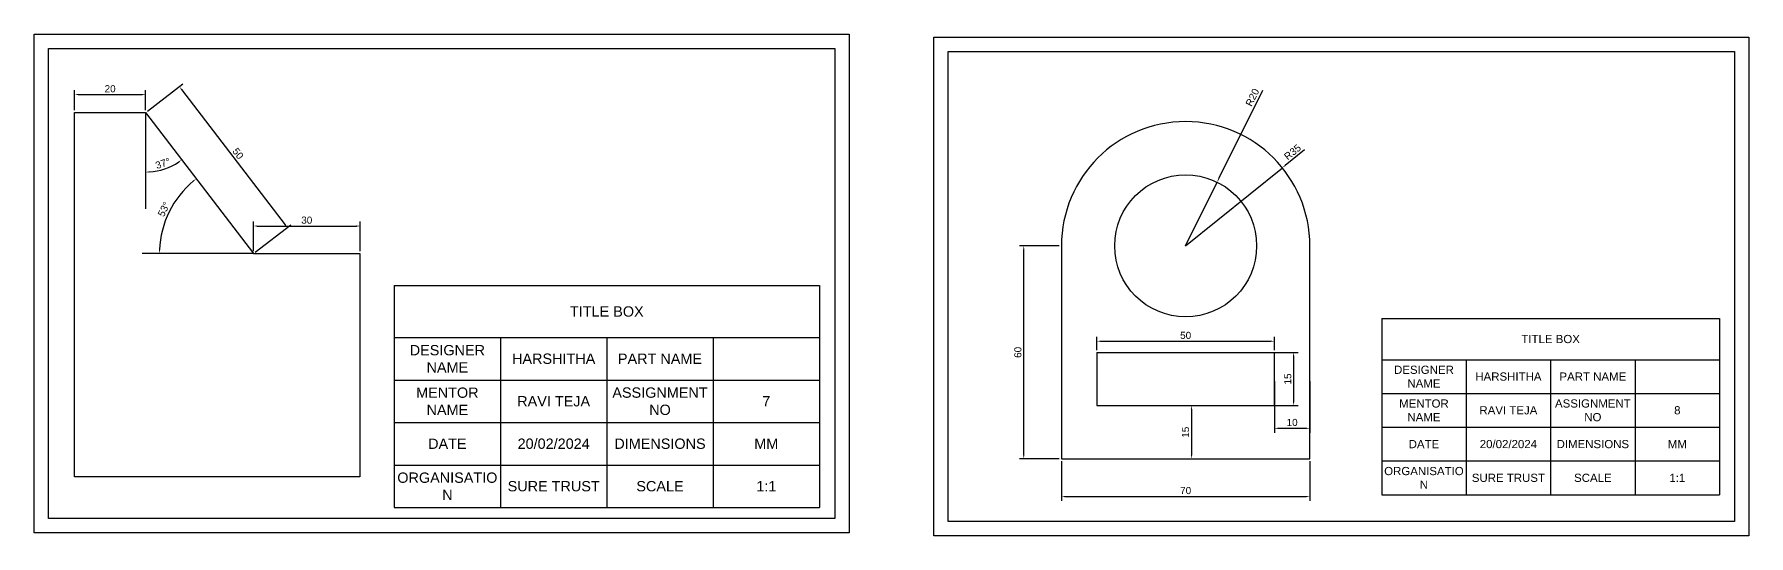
# Model space of a CAD drawing. Header units: millimetres. Extents: x 1970 to 3126, y 1146 to 1317.
# Drawn here: x 2643.3 to 3126.4, y 1170.7 to 1311.9 of the extents above; entities that cross this region are included whole.
import ezdxf

# ---------------------------------------------------------------- set-up
doc = ezdxf.new("R2010")
doc.units = ezdxf.units.MM
doc.styles.get("Standard").update_dxf_attribs({"font": 'arial.ttf'})
doc.dimstyles.new('ISO-25', dxfattribs={"dimtxt": 2, "dimasz": 1, "dimexe": 1.25, "dimexo": 0.625, "dimtad": 1, "dimtxsty": 'Standard', "dimcen": 2.5, "dimadec": 0, "dimazin": 0, "dimtfac": 1, "dimtmove": 0, "dimatfit": 3, "dimfxl": 1, "dimarcsym": 0})

# ---------------------------------------------------------------- blocks, each defined once
blk = doc.blocks.new('*D26')
at = {"color": 0, "linetype": 'Continuous', "lineweight": -2, "transparency": 16777216}
blk.add_arc((2705.09, 1250.21), 26.51, 129.6087, 177.839, dxfattribs=at)
at = {"color": 0, "transparency": 16777216}
for points in [[(2688.08, 1270.77), (2688.28, 1270.51), (2688.96, 1271.26)], [(2678.76, 1251.21), (2678.42, 1251.21), (2678.57, 1250.21)]]:
    blk.add_solid(points, dxfattribs=at)
at = {"layer": 'Defpoints', "color": 0, "transparency": 16777216}
for p in [(2674.68, 1289.9), (2683.37, 1265.43), (2673.76, 1250.21), (2705.09, 1250.21), (2705.09, 1250.21)]:
    blk.add_point(p, dxfattribs=at)
at = {"color": 0, "transparency": 16777216, "insert": (2679.83, 1262.68), "char_height": 2, "attachment_point": 5, "rotation": 63.7238}
blk.add_mtext('53°', dxfattribs=at)
blk = doc.blocks.new('*D27')
at = {"color": 0, "linetype": 'Continuous', "lineweight": -2, "transparency": 16777216}
blk.add_arc((2674.68, 1289.9), 16.77, 273.4168, 304.0308, dxfattribs=at)
at = {"color": 0, "transparency": 16777216}
for points in [[(2683.97, 1276.14), (2684.17, 1275.87), (2684.88, 1276.59)], [(2675.69, 1273), (2675.68, 1273.33), (2674.68, 1273.13)]]:
    blk.add_solid(points, dxfattribs=at)
at = {"layer": 'Defpoints', "color": 0, "transparency": 16777216}
for p in [(2674.68, 1289.9), (2674.68, 1276.93), (2678.31, 1273.53), (2674.68, 1262.82), (2705.09, 1250.21)]:
    blk.add_point(p, dxfattribs=at)
at = {"color": 0, "transparency": 16777216, "insert": (2679.54, 1275.58), "char_height": 2, "attachment_point": 5, "rotation": 18.7238}
blk.add_mtext('37°', dxfattribs=at)
blk = doc.blocks.new('*D28')
at = {"color": 0, "linetype": 'Continuous', "lineweight": -2, "transparency": 16777216}
for p, q in [((2654.68, 1290.53), (2654.68, 1296.21)), ((2655.68, 1294.96), (2673.68, 1294.96))]:
    blk.add_line(p, q, dxfattribs=at)
at = {"color": 0, "lineweight": -2, "transparency": 16777216}
blk.add_line((2674.68, 1290.53), (2674.68, 1296.21), dxfattribs=at)
at = {"color": 0, "transparency": 16777216}
for points in [[(2655.68, 1295.13), (2655.68, 1294.79), (2654.68, 1294.96)], [(2673.68, 1295.13), (2673.68, 1294.79), (2674.68, 1294.96)]]:
    blk.add_solid(points, dxfattribs=at)
at = {"layer": 'Defpoints', "color": 0, "transparency": 16777216}
for p in [(2674.68, 1294.96), (2654.68, 1289.9), (2674.68, 1289.9)]:
    blk.add_point(p, dxfattribs=at)
at = {"color": 0, "transparency": 16777216, "insert": (2664.68, 1296.6), "char_height": 2, "attachment_point": 5}
blk.add_mtext('20', dxfattribs=at)
blk = doc.blocks.new('*D29')
at = {"color": 0, "linetype": 'Continuous', "lineweight": -2, "transparency": 16777216}
for p, q in [((2705.09, 1250.83), (2705.09, 1259.19)), ((2706.09, 1257.94), (2734.09, 1257.94))]:
    blk.add_line(p, q, dxfattribs=at)
at = {"color": 0, "lineweight": -2, "transparency": 16777216}
blk.add_line((2735.09, 1250.83), (2735.09, 1259.19), dxfattribs=at)
at = {"color": 0, "transparency": 16777216}
for points in [[(2706.09, 1258.11), (2706.09, 1257.77), (2705.09, 1257.94)], [(2734.09, 1258.11), (2734.09, 1257.77), (2735.09, 1257.94)]]:
    blk.add_solid(points, dxfattribs=at)
at = {"layer": 'Defpoints', "color": 0, "transparency": 16777216}
for p in [(2735.09, 1257.94), (2705.09, 1250.21), (2735.09, 1250.21)]:
    blk.add_point(p, dxfattribs=at)
at = {"color": 0, "transparency": 16777216, "insert": (2720.09, 1259.59), "char_height": 2, "attachment_point": 5}
blk.add_mtext('30', dxfattribs=at)
blk = doc.blocks.new('*D30')
at = {"color": 0, "linetype": 'Continuous', "lineweight": -2, "transparency": 16777216}
for p, q in [((2675.18, 1290.28), (2685.2, 1297.96)), ((2684.82, 1296.41), (2714, 1258.3))]:
    blk.add_line(p, q, dxfattribs=at)
at = {"color": 0, "lineweight": -2, "transparency": 16777216}
blk.add_line((2705.58, 1250.59), (2715.6, 1258.27), dxfattribs=at)
at = {"color": 0, "transparency": 16777216}
for points in [[(2684.95, 1296.51), (2684.69, 1296.31), (2684.21, 1297.2)], [(2714.14, 1258.4), (2713.87, 1258.2), (2714.61, 1257.51)]]:
    blk.add_solid(points, dxfattribs=at)
at = {"layer": 'Defpoints', "color": 0, "transparency": 16777216}
for p in [(2674.68, 1289.9), (2714.61, 1257.51), (2705.09, 1250.21)]:
    blk.add_point(p, dxfattribs=at)
at = {"color": 0, "transparency": 16777216, "insert": (2700.72, 1278.35), "char_height": 2, "attachment_point": 5, "rotation": 307.4476}
blk.add_mtext('50', dxfattribs=at)
blk = doc.blocks.new('*D31')
at = {"color": 0, "lineweight": -2, "transparency": 16777216}
blk.add_line((2932.09, 1252.36), (2920.86, 1252.36), dxfattribs=at)
at = {"color": 0, "linetype": 'Continuous', "lineweight": -2, "transparency": 16777216}
for p, q in [((2922.11, 1193.36), (2922.11, 1251.36)), ((2932.09, 1192.36), (2920.86, 1192.36))]:
    blk.add_line(p, q, dxfattribs=at)
at = {"color": 0, "transparency": 16777216}
for points in [[(2921.94, 1251.36), (2922.27, 1251.36), (2922.11, 1252.36)], [(2921.94, 1193.36), (2922.27, 1193.36), (2922.11, 1192.36)]]:
    blk.add_solid(points, dxfattribs=at)
at = {"layer": 'Defpoints', "color": 0, "transparency": 16777216}
for p in [(2922.11, 1252.36), (2932.72, 1252.36), (2932.72, 1192.36)]:
    blk.add_point(p, dxfattribs=at)
at = {"color": 0, "transparency": 16777216, "insert": (2920.46, 1222.36), "char_height": 2, "attachment_point": 5, "rotation": 90}
blk.add_mtext('60', dxfattribs=at)
blk = doc.blocks.new('*D32')
at = {"color": 0, "linetype": 'Continuous', "lineweight": -2, "transparency": 16777216}
for p, q in [((2932.72, 1191.73), (2932.72, 1180.53)), ((2933.72, 1181.78), (3001.72, 1181.78))]:
    blk.add_line(p, q, dxfattribs=at)
at = {"color": 0, "lineweight": -2, "transparency": 16777216}
blk.add_line((3002.72, 1191.73), (3002.72, 1180.53), dxfattribs=at)
at = {"color": 0, "transparency": 16777216}
for points in [[(2933.72, 1181.94), (2933.72, 1181.61), (2932.72, 1181.78)], [(3001.72, 1181.94), (3001.72, 1181.61), (3002.72, 1181.78)]]:
    blk.add_solid(points, dxfattribs=at)
at = {"layer": 'Defpoints', "color": 0, "transparency": 16777216}
for p in [(2932.72, 1192.36), (3002.72, 1192.36), (3002.72, 1181.78)]:
    blk.add_point(p, dxfattribs=at)
at = {"color": 0, "transparency": 16777216, "insert": (2967.72, 1183.42), "char_height": 2, "attachment_point": 5}
blk.add_mtext('70', dxfattribs=at)
blk = doc.blocks.new('*D33')
at = {"color": 0, "linetype": 'Continuous', "lineweight": -2, "transparency": 16777216}
for p, q in [((2968.34, 1207.36), (2970.58, 1207.36)), ((2969.33, 1206.36), (2969.33, 1193.36))]:
    blk.add_line(p, q, dxfattribs=at)
at = {"color": 0, "lineweight": -2, "transparency": 16777216}
blk.add_line((2968.34, 1192.36), (2970.58, 1192.36), dxfattribs=at)
at = {"color": 0, "transparency": 16777216}
for points in [[(2969.16, 1206.36), (2969.49, 1206.36), (2969.33, 1207.36)], [(2969.16, 1193.36), (2969.49, 1193.36), (2969.33, 1192.36)]]:
    blk.add_solid(points, dxfattribs=at)
at = {"layer": 'Defpoints', "color": 0, "transparency": 16777216}
for p in [(2967.72, 1207.36), (2967.72, 1192.36), (2969.33, 1192.36)]:
    blk.add_point(p, dxfattribs=at)
at = {"color": 0, "transparency": 16777216, "insert": (2967.68, 1199.86), "char_height": 2, "attachment_point": 5, "rotation": 90}
blk.add_mtext('15', dxfattribs=at)
blk = doc.blocks.new('*D34')
at = {"color": 0, "linetype": 'Continuous', "lineweight": -2, "transparency": 16777216}
for p, q in [((2992.72, 1214.23), (2992.72, 1199.72)), ((2993.72, 1200.97), (3001.72, 1200.97))]:
    blk.add_line(p, q, dxfattribs=at)
at = {"color": 0, "lineweight": -2, "transparency": 16777216}
blk.add_line((3002.72, 1214.23), (3002.72, 1199.72), dxfattribs=at)
at = {"color": 0, "transparency": 16777216}
for points in [[(2993.72, 1201.13), (2993.72, 1200.8), (2992.72, 1200.97)], [(3001.72, 1201.13), (3001.72, 1200.8), (3002.72, 1200.97)]]:
    blk.add_solid(points, dxfattribs=at)
at = {"layer": 'Defpoints', "color": 0, "transparency": 16777216}
for p in [(2992.72, 1214.86), (3002.72, 1214.86), (3002.72, 1200.97)]:
    blk.add_point(p, dxfattribs=at)
at = {"color": 0, "transparency": 16777216, "insert": (2997.72, 1202.61), "char_height": 2, "attachment_point": 5}
blk.add_mtext('10', dxfattribs=at)
blk = doc.blocks.new('*D35')
at = {"color": 0, "linetype": 'Continuous', "lineweight": -2, "transparency": 16777216}
for p, q in [((2968.34, 1222.36), (2999.39, 1222.36)), ((2998.14, 1221.36), (2998.14, 1208.36))]:
    blk.add_line(p, q, dxfattribs=at)
at = {"color": 0, "lineweight": -2, "transparency": 16777216}
blk.add_line((2968.34, 1207.36), (2999.39, 1207.36), dxfattribs=at)
at = {"color": 0, "transparency": 16777216}
for points in [[(2997.97, 1221.36), (2998.3, 1221.36), (2998.14, 1222.36)], [(2997.97, 1208.36), (2998.3, 1208.36), (2998.14, 1207.36)]]:
    blk.add_solid(points, dxfattribs=at)
at = {"layer": 'Defpoints', "color": 0, "transparency": 16777216}
for p in [(2967.72, 1222.36), (2967.72, 1207.36), (2998.14, 1207.36)]:
    blk.add_point(p, dxfattribs=at)
at = {"color": 0, "transparency": 16777216, "insert": (2996.49, 1214.86), "char_height": 2, "attachment_point": 5, "rotation": 90}
blk.add_mtext('15', dxfattribs=at)
blk = doc.blocks.new('*D36')
at = {"color": 0, "linetype": 'Continuous', "lineweight": -2, "transparency": 16777216}
for p, q in [((2942.72, 1222.98), (2942.72, 1226.74)), ((2943.72, 1225.49), (2991.72, 1225.49))]:
    blk.add_line(p, q, dxfattribs=at)
at = {"color": 0, "lineweight": -2, "transparency": 16777216}
blk.add_line((2992.72, 1222.98), (2992.72, 1226.74), dxfattribs=at)
at = {"color": 0, "transparency": 16777216}
for points in [[(2943.72, 1225.65), (2943.72, 1225.32), (2942.72, 1225.49)], [(2991.72, 1225.65), (2991.72, 1225.32), (2992.72, 1225.49)]]:
    blk.add_solid(points, dxfattribs=at)
at = {"layer": 'Defpoints', "color": 0, "transparency": 16777216}
for p in [(2942.72, 1222.36), (2992.72, 1225.49), (2992.72, 1222.36)]:
    blk.add_point(p, dxfattribs=at)
at = {"color": 0, "transparency": 16777216, "insert": (2967.72, 1227.13), "char_height": 2, "attachment_point": 5}
blk.add_mtext('50', dxfattribs=at)
blk = doc.blocks.new('*D37')
at = {"color": 0, "linetype": 'Continuous', "lineweight": -2, "transparency": 16777216}
for p, q in [((3001.22, 1279.39), (2995.73, 1274.97)), ((2967.72, 1252.36), (2994.96, 1274.34))]:
    blk.add_line(p, q, dxfattribs=at)
at = {"color": 0, "transparency": 16777216}
blk.add_solid([(2995.63, 1275.1), (2995.84, 1274.84), (2994.96, 1274.34)], dxfattribs=at)
at = {"layer": 'Defpoints', "color": 0, "transparency": 16777216}
for p in [(2994.96, 1274.34), (2967.72, 1252.36)]:
    blk.add_point(p, dxfattribs=at)
at = {"color": 0, "transparency": 16777216, "insert": (2997.83, 1278.77), "char_height": 2, "attachment_point": 5, "rotation": 38.9023}
blk.add_mtext('R35', dxfattribs=at)
blk = doc.blocks.new('*D38')
at = {"color": 0, "linetype": 'Continuous', "lineweight": -2, "transparency": 16777216}
for p, q in [((2989.33, 1296.15), (2977.01, 1271.19)), ((2967.72, 1252.36), (2976.57, 1270.29))]:
    blk.add_line(p, q, dxfattribs=at)
at = {"color": 0, "transparency": 16777216}
blk.add_solid([(2976.86, 1271.26), (2977.16, 1271.12), (2976.57, 1270.29)], dxfattribs=at)
at = {"layer": 'Defpoints', "color": 0, "transparency": 16777216}
for p in [(2976.57, 1270.29), (2967.72, 1252.36)]:
    blk.add_point(p, dxfattribs=at)
at = {"color": 0, "transparency": 16777216, "insert": (2986.52, 1294.18), "char_height": 2, "attachment_point": 5, "rotation": 63.7306}
blk.add_mtext('R20', dxfattribs=at)
blk = doc.blocks.new('*T43')
at = {"color": 0, "linetype": 'ByBlock', "lineweight": -2, "transparency": 16777216}
for p, q in [((0, 0), (95.19, 0)), ((0, 0), (0, -49.66)), ((95.19, 0), (95.19, -49.66)), ((0, -11.62), (95.19, -11.62)), ((23.8, -11.62), (23.8, -49.66)), ((47.59, -11.62), (47.59, -49.66)), ((71.39, -11.62), (71.39, -49.66)), ((0, -21.13), (95.19, -21.13)), ((0, -30.64), (95.19, -30.64)), ((0, -40.15), (95.19, -40.15)), ((0, -49.66), (95.19, -49.66))]:
    blk.add_line(p, q, dxfattribs=at)
blk = doc.blocks.new('*T45')
at = {"color": 0, "linetype": 'ByBlock', "lineweight": -2, "transparency": 16777216}
for p, q in [((0, 0), (119.81, 0)), ((0, 0), (0, -62.51)), ((119.81, 0), (119.81, -62.51)), ((0, -14.63), (119.81, -14.63)), ((29.95, -14.63), (29.95, -62.51)), ((59.91, -14.63), (59.91, -62.51)), ((89.86, -14.63), (89.86, -62.51)), ((0, -26.6), (119.81, -26.6)), ((0, -38.57), (119.81, -38.57)), ((0, -50.54), (119.81, -50.54)), ((0, -62.51), (119.81, -62.51))]:
    blk.add_line(p, q, dxfattribs=at)

msp = doc.modelspace()

# ---------------------------------------------------------------- linework, layer by layer
for p, q in [((2674.683, 1289.905), (2674.683, 1276.931)), ((2674.683, 1276.931), (2674.683, 1262.82)), ((2932.718, 1252.359), (2932.718, 1192.359)), ((3002.718, 1192.359), (3002.718, 1252.359)), ((2705.085, 1250.209), (2673.757, 1250.209)), ((2942.718, 1222.359), (2992.718, 1222.359)), ((2942.718, 1222.359), (2942.718, 1207.359)), ((2992.718, 1207.359), (2992.718, 1222.359)), ((2942.718, 1207.359), (2992.718, 1207.359)), ((2932.718, 1192.359), (3002.718, 1192.359))]:
    msp.add_line(p, q)
for points in [[(2643.315, 1311.944), (2872.872, 1311.944), (2872.872, 1171.526), (2643.315, 1171.526)], [(2896.806, 1311.132), (3126.363, 1311.132), (3126.363, 1170.713), (2896.806, 1170.713)], [(2647.315, 1307.944), (2868.872, 1307.944), (2868.872, 1175.526), (2647.315, 1175.526)], [(2900.806, 1307.132), (3122.363, 1307.132), (3122.363, 1174.713), (2900.806, 1174.713)], [(2654.683, 1187.329), (2654.683, 1289.905), (2674.683, 1289.905), (2705.085, 1250.209), (2735.085, 1250.209), (2735.085, 1187.329)]]:
    msp.add_lwpolyline(points, close=True)
msp.add_circle((2967.718, 1252.359), 20)
msp.add_arc((2967.718, 1252.359), 35, 0, 180)

# ---------------------------------------------------------------- block references
for name, p in [('*T45', (2744.725, 1241.164)), ('*T43', (3022.958, 1231.909))]:
    msp.add_blockref(name, p)

# ---------------------------------------------------------------- texts
at = {"attachment_point": 5}
for s, width, gutter_width, insert, char_height in [('TITLE BOX', 119.81119, 72.683, (2804.631, 1233.849), 2.9073), ('TITLE BOX', 95.18778, 57.745, (3070.552, 1226.097), 2.3098), ('DESIGNER NAME', 29.9528, 72.683, (2759.702, 1220.549), 2.90733), ('HARSHITHA', 29.9528, 72.683, (2789.654, 1220.549), 2.9073), ('PART NAME', 29.9528, 72.683, (2819.607, 1220.549), 2.9073), ('DESIGNER NAME', 23.79695, 57.745, (3034.857, 1215.531), 2.30982), ('MENTOR \\PNAME', 29.9528, 72.683, (2759.702, 1208.579), 2.9073), ('ASSIGNMENT NO', 29.9528, 72.683, (2819.607, 1208.579), 2.90733), ('HARSHITHA', 23.79695, 57.745, (3058.653, 1215.531), 2.3098), ('PART NAME', 23.79695, 57.745, (3082.45, 1215.531), 2.3098), ('RAVI TEJA', 29.9528, 72.683, (2789.654, 1208.579), 2.9073), ('7', 29.9528, 72.683, (2849.56, 1208.579), 2.907), ('MENTOR \\PNAME', 23.79695, 57.745, (3034.857, 1206.021), 2.3098), ('ASSIGNMENT NO', 23.79695, 57.745, (3082.45, 1206.021), 2.30982), ('RAVI TEJA', 23.79695, 57.745, (3058.653, 1206.021), 2.3098), ('8', 23.79695, 57.745, (3106.247, 1206.021), 2.31), ('DATE', 29.9528, 72.683, (2759.702, 1196.609), 2.9073), ('20/02/2024', 29.9528, 72.683, (2789.654, 1196.609), 2.9073), ('DIMENSIONS', 29.9528, 72.683, (2819.607, 1196.609), 2.9073), ('MM', 29.9528, 72.683, (2849.56, 1196.609), 2.9073), ('DATE', 23.79695, 57.745, (3034.857, 1196.511), 2.3098), ('20/02/2024', 23.79695, 57.745, (3058.653, 1196.511), 2.3098), ('DIMENSIONS', 23.79695, 57.745, (3082.45, 1196.511), 2.3098), ('MM', 23.79695, 57.745, (3106.247, 1196.511), 2.3098), ('ORGANISATIO\\PN', 29.9528, 72.683, (2759.702, 1184.639), 2.90733), ('ORGANISATIO\\PN', 23.79695, 57.745, (3034.857, 1187.001), 2.30982), ('SURE TRUST', 29.9528, 72.683, (2789.654, 1184.639), 2.9073), ('SCALE', 29.9528, 72.683, (2819.607, 1184.639), 2.9073), ('1:1', 29.9528, 72.683, (2849.56, 1184.639), 2.9073), ('SURE TRUST', 23.79695, 57.745, (3058.653, 1187.001), 2.3098), ('SCALE', 23.79695, 57.745, (3082.45, 1187.001), 2.3098), ('1:1', 23.79695, 57.745, (3106.247, 1187.001), 2.3098)]:
    msp.add_mtext_dynamic_manual_height_columns(s, width=width, gutter_width=gutter_width, heights=[0], dxfattribs=dict(at, insert=insert, char_height=char_height))

# ---------------------------------------------------------------- dimensions: what is measured, and where the dimension line sits
for base, p1, p2, picture, middle in [((2674.683, 1294.959), (2654.683, 1289.905), (2674.683, 1289.905), '*D28', (2664.683, 1296.605)), ((2735.085, 1257.939), (2705.085, 1250.209), (2735.085, 1250.209), '*D29', (2720.085, 1259.586)), ((2992.718, 1225.488), (2942.718, 1222.359), (2992.718, 1222.359), '*D36', (2967.718, 1227.134)), ((3002.718, 1200.968), (2992.718, 1214.859), (3002.718, 1214.859), '*D34', (2997.718, 1202.614)), ((3002.718, 1181.778), (2932.718, 1192.359), (3002.718, 1192.359), '*D32', (2967.718, 1183.424))]:
    dim = msp.add_linear_dim(base=base, p1=p1, p2=p2, dimstyle='ISO-25')
    dim.commit()
    dim.dimension.update_dxf_attribs({"geometry": picture, "text_midpoint": middle})
dim = msp.add_aligned_dim(p1=(2674.683, 1289.905), p2=(2705.085, 1250.209), distance=12, dimstyle='ISO-25')
dim.commit()
dim.dimension.update_dxf_attribs({"geometry": '*D30', "text_midpoint": (2700.718, 1278.354)})
dim = msp.add_radius_dim(center=(2967.718, 1252.359), mpoint=(2976.57, 1270.293), dimstyle='ISO-25')
dim.commit()
dim.dimension.update_dxf_attribs({"geometry": '*D38', "text_midpoint": (2988, 1293.451), "dimtype": 164})
for base, line1, picture, middle in [((2683.375, 1265.431), ((2705.085, 1250.209), (2673.757, 1250.209)), '*D26', (2679.834, 1262.676)), ((2678.308, 1273.53), ((2674.683, 1276.931), (2674.683, 1262.82)), '*D27', (2679.538, 1275.581))]:
    dim = msp.add_angular_dim_2l(base=base, line1=line1, line2=((2674.683, 1289.905), (2705.085, 1250.209)), dimstyle='ISO-25')
    dim.commit()
    dim.dimension.update_dxf_attribs({"geometry": picture, "text_midpoint": middle})
dim = msp.add_radius_dim(center=(2967.718, 1252.359), mpoint=(2994.956, 1274.339), dimstyle='ISO-25')
dim.commit()
dim.dimension.update_dxf_attribs({"geometry": '*D37', "text_midpoint": (2997.83, 1278.774)})
for base, p1, p2, picture, middle in [((2922.106, 1252.359), (2932.718, 1192.359), (2932.718, 1252.359), '*D31', (2920.459, 1222.359)), ((2969.326, 1192.359), (2967.718, 1207.359), (2967.718, 1192.359), '*D33', (2967.679, 1199.859))]:
    dim = msp.add_linear_dim(base=base, p1=p1, p2=p2, angle=90, dimstyle='ISO-25')
    dim.commit()
    dim.dimension.update_dxf_attribs({"geometry": picture, "text_midpoint": middle})
dim = msp.add_linear_dim(base=(2998.138, 1207.359), p1=(2967.718, 1222.359), p2=(2967.718, 1207.359), angle=90, dimstyle='ISO-25')
dim.commit()
dim.dimension.update_dxf_attribs({"geometry": '*D35', "text_midpoint": (2998.138, 1214.859), "dimtype": 160})

doc.saveas('drawing.dxf')
